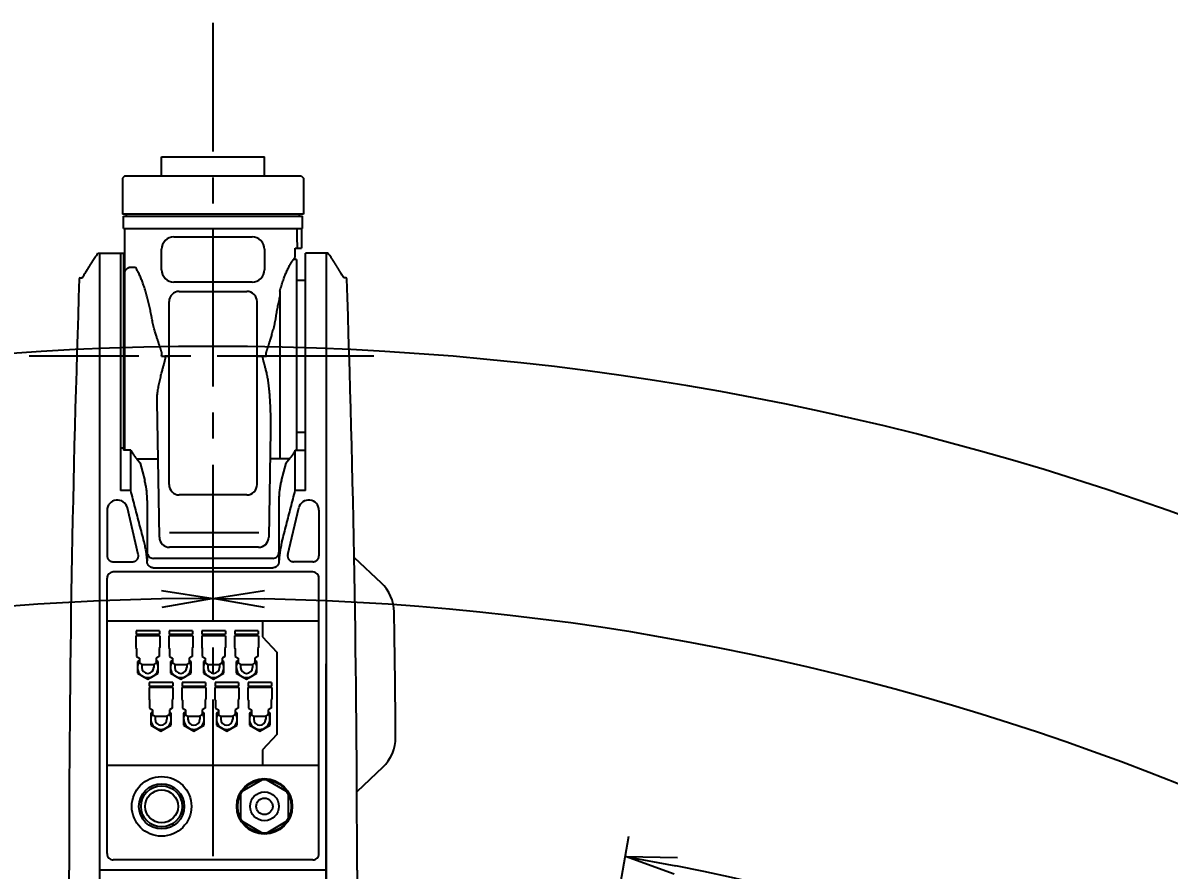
# Model space of a CAD drawing. Extents: x -15695 to -9755, y 511 to 4711.
# Drawn here: x -14212 to -13655, y 3850 to 4262 of the extents above; entities that cross this region are included whole.
import ezdxf

# ---------------------------------------------------------------- set-up
doc = ezdxf.new("R2010")
doc.units = 0
doc.header["$LTSCALE"] = 4
doc.header["$MEASUREMENT"] = 0
doc.linetypes.add('CENTRE2', pattern=[28.575000000000003, 19.05, -3.175, 3.175, -3.175])
doc.layers.get('0').update_dxf_attribs({"linetype": 'CONTINUOUS'})
doc.layers.get('DEFPOINTS').update_dxf_attribs({"linetype": 'CONTINUOUS'})
for name, color, linetype in [('01', 7, 'CONTINUOUS'), ('01CENTER', 5, 'CENTRE2'), ('01HOSO', 6, 'CONTINUOUS'), ('02', 5, 'CONTINUOUS'), ('10', 1, 'CONTINUOUS')]:
    doc.layers.add(name, color=color, linetype=linetype)
doc.styles.add('BIGFONT', font='ROMANS.SHX', dxfattribs={"bigfont": 'bigfont'})
doc.dimstyles.new('L-IN', dxfattribs={"dimscale": 10, "dimtxt": 3.2, "dimasz": 2.5, "dimexe": 1, "dimexo": 1, "dimgap": 1, "dimtad": 1, "dimdec": 0, "dimtxsty": 'BIGFONT', "dimblk": 'YA-IN', "dimblk1": 'OPEN', "dimblk2": 'OPEN', "dimsah": 1, "dimcen": 0, "dimclrd": 256, "dimclre": 256, "dimclrt": 256, "dimazin": 3, "dimtp": 0.1, "dimtm": 0.2, "dimtfac": 0.625, "dimtdec": 0, "dimtmove": 0, "dimatfit": 3, "dimtolj": 1})

# ---------------------------------------------------------------- blocks, each defined once
blk = doc.blocks.new('_OPEN')
at = {"color": 0, "linetype": 'BYBLOCK'}
for p, q in [((-1, 0.1666666666666667), (0, 0)), ((0, 0), (-1, -0.1666666666666667)), ((0, 0), (-1, 0))]:
    blk.add_line(p, q, dxfattribs=at)
blk = doc.blocks.new('*D31')
at = {"linetype": 'BYBLOCK'}
for p, q in [((-14310.10294308446, 3798.127364970712), (-14322.16589684574, 3866.539775328033)), ((-14120, 1675), (-14120, 1555.773000546377))]:
    blk.add_line(p, q, dxfattribs=at)
blk.add_arc((-14120, 2719.999999999981), 1154.226999453604, 101.2410232037521, 268.7589767962473, dxfattribs=at)
at = {"layer": 'DEFPOINTS', "color": 0, "linetype": 'BYBLOCK'}
for p in [(-14120, 4020), (-14308.36646130779, 3788.27928744059), (-15179.82982189439, 3177.165959899651), (-14175.01404089825, 3032.000129969947), (-14120, 1685)]:
    blk.add_point(p, dxfattribs=at)
at = {"linetype": 'BYBLOCK', "xscale": 25, "yscale": 25, "zscale": 25}
for p, rotation in [((-14320.42941506907, 3856.691697797911), 10.62051160187569), ((-14120, 1565.773000546377), 359.3794883981237)]:
    blk.add_blockref('_OPEN', p, dxfattribs=dict(at, rotation=rotation))
at = {"linetype": 'BYBLOCK', "insert": (-15243.93375509964, 2621.668537874646), "char_height": 32, "attachment_point": 5, "rotation": 275, "style": 'BIGFONT'}
blk.add_mtext('\\A1;170°', dxfattribs=at)
blk = doc.blocks.new('YA-IN')
at = {"color": 0, "linetype": 'BYBLOCK'}
for p, q in [((0, 0), (-1, 0.1666666666666856)), ((-1, -0.1666666666666856), (0, 0)), ((0, 0), (-1, 0))]:
    blk.add_line(p, q, dxfattribs=at)
blk = doc.blocks.new('*D30')
at = {"linetype": 'BYBLOCK'}
blk.add_arc((-14120, 2720.000000000005), 1262.132243806709, 91.13491903275104, 258.8650809672485, dxfattribs=at)
at = {"layer": 'DEFPOINTS', "color": 0, "linetype": 'BYBLOCK'}
for p in [(-14120, 4020), (-15174.49610609176, 3413.552999484446), (-14199.39980974165, 2269.701302531056), (-14120, 1685), (-14360.46091460787, 1356.278386655735)]:
    blk.add_point(p, dxfattribs=at)
at = {"linetype": 'BYBLOCK', "xscale": 25, "yscale": 25, "zscale": 25}
for p, rotation in [((-14119.99999999999, 3982.132243806715), 0.5674595163755265), ((-14339.16696411171, 1477.042380972466), 349.4325404836241)]:
    blk.add_blockref('_OPEN', p, dxfattribs=dict(at, rotation=rotation))
at = {"linetype": 'BYBLOCK', "insert": (-15403.23051172126, 2832.268122466191), "char_height": 32, "attachment_point": 5, "rotation": 85.00000000000018, "style": 'BIGFONT'}
blk.add_mtext('\\A1;170°', dxfattribs=at)
blk = doc.blocks.new('*D37')
at = {"linetype": 'BYBLOCK'}
blk.add_arc((-14120, 2720.000000000021), 1262.132243806697, 281.1349190327511, 88.86508096724877, dxfattribs=at)
at = {"layer": 'DEFPOINTS', "color": 0, "linetype": 'BYBLOCK'}
for p in [(-14120, 4020.000000000001), (-14040.60019025834, 2269.701302531057), (-12961.08984472375, 2220.094956162588), (-14120, 1685), (-13879.53908539213, 1356.278386655736)]:
    blk.add_point(p, dxfattribs=at)
at = {"linetype": 'BYBLOCK', "xscale": 25, "yscale": 25, "zscale": 25}
for p, rotation in [((-14120, 3982.132243806718), 179.4325404836243), ((-13900.83303588829, 1477.042380972492), 190.5674595163755)]:
    blk.add_blockref('_OPEN', p, dxfattribs=dict(at, rotation=rotation))
at = {"linetype": 'BYBLOCK', "insert": (-12836.76948827875, 2832.2681224662), "char_height": 32, "attachment_point": 5, "rotation": 275.0000000000001, "style": 'BIGFONT'}
blk.add_mtext('\\A1;170°', dxfattribs=at)
blk = doc.blocks.new('*D36')
at = {"linetype": 'BYBLOCK'}
for p, q in [((-13929.89705691554, 3798.127364970711), (-13917.83410315424, 3866.539775328041)), ((-14120, 1675), (-14120, 1555.773000546393))]:
    blk.add_line(p, q, dxfattribs=at)
blk.add_arc((-14120, 2719.999999999995), 1154.226999453602, 271.2410232037529, 78.75897679624707, dxfattribs=at)
at = {"layer": 'DEFPOINTS', "color": 0, "linetype": 'BYBLOCK'}
for p in [(-14120, 4020), (-13931.63353869221, 3788.27928744059), (-14064.98595910175, 3032.000129969947), (-13155.65741035279, 2085.741901068513), (-14120, 1685)]:
    blk.add_point(p, dxfattribs=at)
at = {"linetype": 'BYBLOCK', "xscale": 25, "yscale": 25, "zscale": 25}
for p, rotation in [((-13919.57058493091, 3856.69169779792), 169.3794883981235), ((-14120, 1565.773000546393), 180.6205116018764)]:
    blk.add_blockref('_OPEN', p, dxfattribs=dict(at, rotation=rotation))
at = {"linetype": 'BYBLOCK', "insert": (-12996.06624490036, 2621.668537874654), "char_height": 32, "attachment_point": 5, "rotation": 84.99999999999973, "style": 'BIGFONT'}
blk.add_mtext('\\A1;170°', dxfattribs=at)

msp = doc.modelspace()

# ---------------------------------------------------------------- linework, layer by layer
at = {"layer": '01', "linetype": 'CONTINUOUS'}
for p, q in [((-14145, 4197), (-14095, 4197)), ((-14145, 4187.5), (-14145, 4197)), ((-14095, 4187.5), (-14095, 4197)), ((-14163, 4187.5), (-14164, 4186.5)), ((-14164, 4186.5), (-14164, 4169)), ((-14077, 4187.5), (-14163, 4187.5)), ((-14077, 4187.5), (-14076, 4186.5)), ((-14076, 4186.5), (-14076, 4169)), ((-14076, 4169), (-14164, 4169)), ((-14163.5, 4162), (-14163.5, 4168)), ((-14163.4999968823, 4168), (-14076.5000031177, 4168)), ((-14162, 4168), (-14162, 4169)), ((-14078, 4168), (-14078, 4169)), ((-14076.5, 4162), (-14076.5, 4168)), ((-14163.4999968823, 4162), (-14076.5000031177, 4162)), ((-14163, 4162), (-14163, 4054.1998457887)), ((-14077, 4162), (-14077, 4152.5)), ((-14080, 4152.5), (-14077, 4152.5)), ((-14080, 4148), (-14080, 4152.5)), ((-14176, 4150), (-14163.5, 4150)), ((-14165, 4150), (-14165, 4034.713230002601)), ((-14163.5, 4149.9999991118), (-14163.5, 4054.1998457887)), ((-14163, 4146.5), (-14163.5, 4146.5)), ((-14079.5, 4147), (-14080.9138506623, 4147)), ((-14080.1259319205, 4148), (-14080, 4148)), ((-14079.5, 4147), (-14079.5, 4054.1998457887)), ((-14064, 4150), (-14075, 4150)), ((-14075, 4034.713230002601), (-14075, 4149.999999171301)), ((-14184.5170507821, 4138), (-14183.4990953391, 4138)), ((-14079.5, 4137), (-14075, 4137)), ((-14055.4829492179, 4138), (-14056.5009046608, 4138)), ((-14145.0426160769, 4100), (-14141.5, 4100)), ((-14098.5, 4100), (-14094.0920318809, 4100)), ((-14146.0857521602, 4011.912737967799), (-14147.2368364462, 4077.858312545701)), ((-14092.0115120868, 4063.630434615799), (-14092.9142478398, 4011.912737967799)), ((-14079.5, 4063), (-14075, 4063)), ((-14165, 4055.449673790601), (-14163.5, 4055.449673790601)), ((-14160, 4054.1998457887), (-14163.5, 4054.1998457887)), ((-14080, 4054.1998457887), (-14075, 4054.1998457887)), ((-14157.1140211389, 4050.0185), (-14146.7510108225, 4050.0185)), ((-14155.5011234639, 4047.999999280901), (-14153.2034616874, 4039.438600650701)), ((-14087.5, 4050.014999999999), (-14092.2490575543, 4050.014999999999)), ((-14082.9006137124, 4050), (-14087.5, 4050)), ((-14086.7965383126, 4039.438600650599), (-14084.4977755731, 4048.0041016179)), ((-14152, 4029.6982731768), (-14152, 4000.386577879701)), ((-14088, 4029.6982731768), (-14088, 4000.386577879701)), ((-14097.9134863155, 4007), (-14141.0865136844, 4007)), ((-14091, 4001.6180162457), (-14149, 4001.6180162457)), ((-14051.3924440996, 4002), (-14038.3082728554, 3989.805205578399)), ((-14071.5, 3995), (-14168.5, 3995)), ((-14171.5, 3858), (-14171.5, 3992)), ((-14068.5, 3858), (-14068.5, 3992)), ((-14068.5, 3971), (-14171.5, 3971)), ((-14171.5, 3901), (-14068.5, 3901)), ((-14037.4571444067, 3900.029431241101), (-14050.0870209097, 3888)), ((-14190, 3833), (-14190, 3850)), ((-14071.5, 3855), (-14168.5, 3855)), ((-14050, 3850), (-14050, 3833))]:
    msp.add_line(p, q, dxfattribs=at)
for centre, radius, start, end in [((-5893.100000001003, 3849.999999999997), 8296.8999999989, 178.0140982485005, 180.0000000000006), ((-14184.5170507821, 4137.4999999983), 0.5, 89.99999999320036, 178.0140980576006), ((-14055.4829492178, 4137.4999999983), 0.5, 1.985901942400214, 90.00000000680042), ((-22346.8999999989, 3850), 8296.8999999989, 1.90833280887811e-13, 1.985901751500192), ((-14141.0865136844, 4011.999999999999), 5, 181.0000000000006, 270.0000000000008), ((-14097.9134863155, 4011.999999999999), 5, 270, 359.0000000000002), ((-14149, 4004.618016245699), 3, 180.0000000000006, 270.0000000000008), ((-14091, 4004.618016245699), 3, 270, 1.90833280887811e-13), ((-14168.5, 3991.999999999999), 3, 90.0000000000004, 180.0000000000006), ((-14071.5, 3991.999999999999), 3, 1.90833280887811e-13, 90.0000000000004), ((-14051.9444161607, 3975.174566639499), 20, 0.8645531574001913, 47.01497677560029), ((-22346.8999999989, 3850), 8315.8999999989, 0.4455552007002053, 0.8645531574001913), ((-14051.2508355537, 3914.5116301261), 20, 313.6051440342001, 0.4455552007002053), ((-14168.5, 3857.999999999999), 3, 180.0000000000006, 270.0000000000008), ((-14071.5, 3857.999999999999), 3, 270, 1.90833280887811e-13)]:
    msp.add_arc(centre, radius, start, end, dxfattribs=at)
for points in [[(-14079.3042007595, 4162.0000000255), (-14079.2171606497, 4157.159912687301), (-14079.1310897785, 4152.5000003571)], [(-14177.7024778125, 4147.566878646099), (-14177.7190151576, 4147.5415354254), (-14177.7830868506, 4147.4432722619), (-14177.8536015144, 4147.334990938201), (-14177.9305180925, 4147.216714620499), (-14178.013912462, 4147.0882826667), (-14178.1036627368, 4146.9498349389), (-14178.1997680972, 4146.8013212029), (-14178.3020484469, 4146.642964884501), (-14178.4103534491, 4146.474941213801), (-14178.5244578652, 4146.2975398416), (-14178.6440363165, 4146.1112057342), (-14178.7687934366, 4145.916337838), (-14178.898241125, 4145.713638196001), (-14179.0319943311, 4145.5036513834), (-14179.1694320876, 4145.287297328101), (-14179.3100642742, 4145.0652973099), (-14179.4531560543, 4144.8387671975), (-14179.5981738021, 4144.6085147212), (-14179.7443883478, 4144.375668224), (-14179.8911328251, 4144.141269436301), (-14180.0374324032, 4143.906866671299), (-14180.1824869249, 4143.673746094701), (-14180.3252975047, 4143.4435305427), (-14180.4652063277, 4143.2173101072), (-14180.6015886829, 4142.996133783901), (-14180.7340675474, 4142.780658789299), (-14180.8622900951, 4142.571509399801), (-14180.9860326937, 4142.369104043), (-14181.1050953478, 4142.1738253984), (-14181.219278416, 4141.986057906501), (-14181.3285225556, 4141.805956427401), (-14181.4326558339, 4141.633861537801), (-14181.5317051237, 4141.4697850704), (-14181.6255387032, 4141.314000147901), (-14181.7141932751, 4141.1664992228), (-14181.7976089214, 4141.027433282499), (-14181.8757506385, 4140.896910115), (-14181.948657309, 4140.774911710301), (-14182.0162443914, 4140.661624075201), (-14182.0785713675, 4140.556989434001), (-14182.1355672012, 4140.461166168901), (-14182.1872247741, 4140.374202696101), (-14182.2335478314, 4140.296126085799), (-14182.2744696895, 4140.2270790975), (-14182.3100192104, 4140.167040190001), (-14182.3401358197, 4140.1161354793), (-14182.3648088744, 4140.074403397401), (-14182.3840287025, 4140.041877170999), (-14182.3977605703, 4140.018628823), (-14182.4060106989, 4140.0046573458), (-14182.408760474, 4140)], [(-14177.4197786736, 4147.998902017101), (-14177.4220060313, 4147.995507024501), (-14177.4308608498, 4147.9820089083), (-14177.4456307243, 4147.959489058801), (-14177.4663700591, 4147.9278570598), (-14177.4931082667, 4147.887057485801), (-14177.5259017529, 4147.836990515701), (-14177.5648384488, 4147.7775047827), (-14177.6099371794, 4147.708550969401), (-14177.6613219163, 4147.6299153283), (-14177.7024778125, 4147.566878646099)], [(-14177.4190582986, 4148), (-14177.4197786736, 4147.998902017101)], [(-14177.4190582986, 4148), (-14176.7156601586, 4149.004350945501), (-14176, 4150)], [(-14062.5809417013, 4148), (-14063.2843398414, 4149.004350945501), (-14064, 4150)], [(-14062.2975222532, 4147.5668787467), (-14062.3386846526, 4147.6299253857), (-14062.3900691969, 4147.7085607227), (-14062.4351668616, 4147.7775128988), (-14062.4741024055, 4147.836996866499), (-14062.5068961373, 4147.8870642077), (-14062.5336322571, 4147.927860593201), (-14062.554370645, 4147.959491146899), (-14062.5691397941, 4147.98200989), (-14062.5779940573, 4147.9955071597), (-14062.5809417013, 4148)], [(-14057.591239526, 4140), (-14057.5939893774, 4140.0046574751), (-14057.602239904, 4140.0186296264), (-14057.6159722013, 4140.041878701), (-14057.6351926648, 4140.074406001801), (-14057.6598674423, 4140.116140995), (-14057.6899833597, 4140.1670445325), (-14057.7255337541, 4140.227084910901), (-14057.7664560719, 4140.2961326687), (-14057.8127789502, 4140.374208969901), (-14057.8644386413, 4140.4611759985), (-14057.921432918, 4140.556996634001), (-14057.9837610951, 4140.661633279), (-14058.0513483815, 4140.7749212411), (-14058.1242548492, 4140.8969192899), (-14058.2023985058, 4141.0274456771), (-14058.2858124794, 4141.1665088071), (-14058.3744690027, 4141.314012955601), (-14058.4683016033, 4141.4697962265), (-14058.5673515129, 4141.6338736942), (-14058.671485325, 4141.8059694357), (-14058.7807288105, 4141.9860698057), (-14058.894913827, 4142.173840466501), (-14059.0139747326, 4142.369116206901), (-14059.1377201945, 4142.571526207401), (-14059.2659405477, 4142.780671974901), (-14059.3984205665, 4142.9961488063), (-14059.534800689, 4143.217321469801), (-14059.674712862, 4143.443547279701), (-14059.8175288841, 4143.6737715407), (-14059.9625910099, 4143.906904241601), (-14060.1088926638, 4144.141310212601), (-14060.2556341793, 4144.375704152601), (-14060.4018468278, 4144.6085475251), (-14060.5468657501, 4144.8388017665), (-14060.6899576233, 4145.0653319261), (-14060.8305885115, 4145.287329799899), (-14060.9680259113, 4145.503683205301), (-14061.1017777219, 4145.7136677457), (-14061.2312257289, 4145.9163678108), (-14061.3559806895, 4146.111232264901), (-14061.4755600224, 4146.297567682901), (-14061.5896615131, 4146.474964450401), (-14061.6979678901, 4146.642990203301), (-14061.8002449849, 4146.8013414376), (-14061.8963506046, 4146.949855536899), (-14061.986099006, 4147.088300342), (-14062.0694925307, 4147.216730968001), (-14062.1464085804, 4147.335006450201), (-14062.2169213534, 4147.443284851501), (-14062.2809941719, 4147.541549724901), (-14062.2975222532, 4147.5668787467)], [(-14183.4990953391, 4138), (-14182.959623758, 4139.0031042387), (-14182.408760474, 4140)], [(-14056.5009046608, 4138), (-14057.0403762419, 4139.0031042387), (-14057.591239526, 4140)], [(-14092.0401919555, 4065.993997163299), (-14092.0378039132, 4065.679904095501), (-14092.0333706975, 4065.368549028401), (-14092.0275542836, 4065.0607912576), (-14092.0211929907, 4064.7580058805), (-14092.0152852048, 4064.4621019653), (-14092.0109265904, 4064.1743515376), (-14092.0092831423, 4063.8966199592), (-14092.0115120868, 4063.630434615799)], [(-14160, 4054.1998457887), (-14159.6499751101, 4053.618545121701), (-14159.3052553727, 4053.064983767001), (-14158.9660254762, 4052.539384940799), (-14158.6324730049, 4052.041963742), (-14158.3047775326, 4051.572909722701), (-14157.9831124431, 4051.1323903461), (-14157.6676449592, 4050.720551512501)], [(-14157.6676449592, 4050.720551512501), (-14157.3539311212, 4050.322109610001), (-14157.0656213678, 4049.957317570201), (-14156.8024477856, 4049.6254687403), (-14156.5641625897, 4049.325926809401), (-14156.3505161535, 4049.058094236399), (-14156.161269062, 4048.821424124701), (-14155.9962060951, 4048.615434699899), (-14155.8551138728, 4048.4396787811), (-14155.7378293595, 4048.293801982101), (-14155.644182296, 4048.177469086901), (-14155.574065619, 4048.090450043201), (-14155.5273688648, 4048.03253595), (-14155.5040396613, 4048.003614455101)], [(-14082.3323550408, 4050.720551512501), (-14082.6460688788, 4050.322109610001), (-14082.9343786321, 4049.957317570201), (-14083.1975522144, 4049.6254687403), (-14083.4358374102, 4049.325926809401), (-14083.6494838464, 4049.058094236399), (-14083.8387309379, 4048.821424124701), (-14084.0037939048, 4048.615434699899), (-14084.1448861272, 4048.4396787811), (-14084.2621706404, 4048.293801982101), (-14084.355817704, 4048.177469086901), (-14084.4259343809, 4048.090450043201), (-14084.4726311352, 4048.03253595), (-14084.4959603386, 4048.003614455101), (-14084.4726311352, 4048.03253595), (-14084.4259343809, 4048.090450043201), (-14084.355817704, 4048.177469086901), (-14084.2621706404, 4048.293801982101), (-14084.1448861272, 4048.4396787811), (-14084.0037939048, 4048.615434699899), (-14083.8387309379, 4048.821424124701), (-14083.6494838464, 4049.058094236399), (-14083.4358374102, 4049.325926809401), (-14083.1975522144, 4049.6254687403), (-14082.9343786321, 4049.957317570201), (-14082.6460688788, 4050.322109610001), (-14082.3323550408, 4050.720551512501)], [(-14082.3323550408, 4050.720551512501), (-14082.6460688788, 4050.322109610001), (-14082.9343786321, 4049.957317570201), (-14083.1975522144, 4049.6254687403), (-14083.4358374102, 4049.325926809401), (-14083.6494838464, 4049.058094236399), (-14083.8387309379, 4048.821424124701), (-14084.0037939048, 4048.615434699899), (-14084.1448861272, 4048.4396787811), (-14084.2621706404, 4048.293801982101), (-14084.355817704, 4048.177469086901), (-14084.4259343809, 4048.090450043201), (-14084.4726311352, 4048.03253595), (-14084.4959603386, 4048.003614455101), (-14084.4726311352, 4048.03253595), (-14084.4259343809, 4048.090450043201), (-14084.355817704, 4048.177469086901), (-14084.2621706404, 4048.293801982101), (-14084.1448861272, 4048.4396787811), (-14084.0037939048, 4048.615434699899), (-14083.8387309379, 4048.821424124701), (-14083.6494838464, 4049.058094236399), (-14083.4358374102, 4049.325926809401), (-14083.1975522144, 4049.6254687403), (-14082.9343786321, 4049.957317570201), (-14082.6460688788, 4050.322109610001), (-14082.3323550408, 4050.720551512501)], [(-14080, 4054.1998457887), (-14080.3500248899, 4053.618545121701), (-14080.6947446273, 4053.064983767001), (-14081.0339745238, 4052.539384940799), (-14081.367526995, 4052.041963742), (-14081.6952224673, 4051.572909722701), (-14082.0168875568, 4051.1323903461), (-14082.3323550408, 4050.720551512501)], [(-14151.9999999999, 4029.698188763301), (-14152.0169853001, 4030.9187454372), (-14152.0672367091, 4032.1132565683), (-14152.149184995, 4033.2746470477), (-14152.2612114207, 4034.401512672601), (-14152.4016118127, 4035.492230803), (-14152.5684773532, 4036.544515418), (-14152.7595553109, 4037.555279837499), (-14152.9723806587, 4038.521808023601), (-14153.2034616893, 4039.438600650199)], [(-14086.7965383104, 4039.438600650001), (-14087.0276194156, 4038.5218077099), (-14087.2404447827, 4037.555279379001), (-14087.4315227208, 4036.5445149924), (-14087.5983882283, 4035.492230517), (-14087.7387885934, 4034.4015125479), (-14087.8508150038, 4033.2746470602), (-14087.9327632845, 4032.113256681401), (-14087.9830146948, 4030.918745606301), (-14088, 4029.6982193767)], [(-14152.0318836312, 3999.943223140101), (-14152.0137926503, 4000.0938810643), (-14152.0033579479, 4000.2416737327), (-14152, 4000.386577879701)], [(-14088, 4000.386577879701), (-14087.9966420756, 4000.241674241001), (-14087.9862073953, 4000.093881545001), (-14087.9681163683, 3999.9432231503)], [(-14064.9646872676, 3850), (-14064.9654027597, 3864.3362271604), (-14064.9675505498, 3878.6716070406), (-14064.9711345476, 3893.0051090461), (-14064.9761612667, 3907.3360068736), (-14064.9826397003, 3921.663356879601), (-14064.9905813398, 3935.9864524111), (-14065, 3950.3044616484)]]:
    msp.add_spline(points, degree=3, dxfattribs=at)
at = {"layer": '01CENTER'}
for p, q in [((-14120, 1685), (-14120, 4262.078993901338)), ((-14041.84459144927, 4100.000001087701), (-14209.39003548339, 4100.000001087701))]:
    msp.add_line(p, q, dxfattribs=at)
at = {"layer": '01HOSO', "linetype": 'CONTINUOUS'}
for p, q in [((-14139, 4158), (-14101, 4158)), ((-14145, 4142), (-14145, 4152)), ((-14095, 4152), (-14095, 4142)), ((-14175, 3693), (-14175, 4149.999999171399)), ((-14065, 4149.999999171399), (-14065, 3693)), ((-14160, 4143.279906911301), (-14157.6880049978, 4143.279906911301)), ((-14101, 4136), (-14139, 4136)), ((-14136.4, 4131.5), (-14103.6, 4131.5)), ((-14087.5, 4131.665327381201), (-14087.5, 4050.0000001308)), ((-14141.4, 4037.5), (-14141.4, 4126.5)), ((-14098.6, 4037.5), (-14098.6, 4126.5)), ((-14160, 4034.713230002601), (-14160, 4054.1998457887)), ((-14080, 4034.713230002601), (-14080, 4054.1998457887)), ((-14160, 4034.713230002601), (-14165, 4034.713230002601)), ((-14075, 4034.713230002601), (-14080, 4034.713230002601)), ((-14103.6, 4032.5), (-14136.4, 4032.5)), ((-14171.5, 4025), (-14171.5, 4002.910427500399)), ((-14156.3386133145, 4003.575089065), (-14161.6321308371, 4026.141862431701)), ((-14083.6613866855, 4003.575089065), (-14078.3678691629, 4026.141862431701)), ((-14068.5, 4025), (-14068.5, 4002.910427500399)), ((-14141.2057761345, 4014.2207537593), (-14097.7942238654, 4014.2207537593)), ((-14168.5895724995, 4000), (-14159.1721293705, 4000)), ((-14149.0419209653, 3997.048289811901), (-14090.9580790343, 3997.048289811901)), ((-14071.4104275004, 4000), (-14080.8278706294, 4000)), ((-14096, 3971), (-14096, 3963.5)), ((-14096, 3963.5), (-14089, 3956)), ((-14089, 3956), (-14089, 3916)), ((-14089, 3916), (-14096, 3908.5)), ((-14096, 3908.5), (-14096, 3901)), ((-14095.9204368762, 3894.468585521801), (-14097.0041085713, 3893.8429273769)), ((-14094.0795631238, 3894.468585521801), (-14092.9958914287, 3893.8429273769)), ((-14105.1202470817, 3889.1570726231), (-14106.2039187768, 3888.531414478201)), ((-14095.9228293086, 3893.967204250201), (-14105.7685136424, 3888.282795749801)), ((-14084.2314863575, 3888.282795749801), (-14094.0771706913, 3893.967204250201)), ((-14084.8797529183, 3889.1570726231), (-14083.7960812232, 3888.531414478201)), ((-14107.1243556529, 3886.937171043501), (-14107.1243556529, 3885.6858547538)), ((-14106.6913429511, 3886.6844085005), (-14106.6913429511, 3875.3155914996)), ((-14083.3086570489, 3875.3155914996), (-14083.3086570489, 3886.6844085005)), ((-14082.875644347, 3885.6858547538), (-14082.875644347, 3886.937171043501)), ((-14107.1243556529, 3876.314145246301), (-14107.1243556529, 3875.062828956499)), ((-14105.1202470817, 3872.8429273769), (-14106.2039187768, 3873.468585521801)), ((-14105.7685136424, 3873.717204250201), (-14095.9228293086, 3868.032795749801)), ((-14094.0771706913, 3868.032795749801), (-14084.2314863575, 3873.717204250201)), ((-14084.8797529183, 3872.8429273769), (-14083.7960812232, 3873.468585521801)), ((-14082.875644347, 3875.062828956499), (-14082.875644347, 3876.314145246301)), ((-14095.9204368762, 3867.531414478201), (-14097.0041085713, 3868.1570726231)), ((-14094.0795631238, 3867.531414478201), (-14092.9958914287, 3868.1570726231)), ((-14065, 3850), (-14175, 3850)), ((-14064.9646874396, 3833), (-14064.9646874396, 3850))]:
    msp.add_line(p, q, dxfattribs=at)
at = {"layer": '01HOSO'}
for p, q in [((-14157.5, 3963.996999999999), (-14157.5, 3958.300999999999)), ((-14145.9, 3963.996999999999), (-14157.5, 3963.996999999999)), ((-14157.384, 3966.4), (-14157.384, 3964.708999999999)), ((-14146.0160085769, 3966.4), (-14157.383991423, 3966.4)), ((-14157.3839913764, 3964.708999999999), (-14146.0160085769, 3964.708999999999)), ((-14155, 3964.708999999999), (-14155, 3963.996999999999)), ((-14148.4, 3964.708999999999), (-14148.4, 3963.996999999999)), ((-14146.016, 3966.4), (-14146.016, 3964.708999999999)), ((-14145.9, 3963.996999999999), (-14145.9, 3958.300999999999)), ((-14141.5, 3963.996999999999), (-14141.5, 3958.300999999999)), ((-14129.9, 3963.996999999999), (-14141.5, 3963.996999999999)), ((-14141.384, 3966.4), (-14141.384, 3964.708999999999)), ((-14130.0160085769, 3966.4), (-14141.383991423, 3966.4)), ((-14141.3839913764, 3964.708999999999), (-14130.0160085769, 3964.708999999999)), ((-14139, 3964.708999999999), (-14139, 3963.996999999999)), ((-14132.4, 3964.708999999999), (-14132.4, 3963.996999999999)), ((-14130.016, 3966.4), (-14130.016, 3964.708999999999)), ((-14129.9, 3963.996999999999), (-14129.9, 3958.300999999999)), ((-14113.9, 3963.996999999999), (-14125.5, 3963.996999999999)), ((-14125.5, 3963.996999999999), (-14125.5, 3958.300999999999)), ((-14125.384, 3966.4), (-14125.384, 3964.708999999999)), ((-14114.0160085769, 3966.4), (-14125.383991423, 3966.4)), ((-14125.3839913764, 3964.708999999999), (-14114.0160085769, 3964.708999999999)), ((-14123, 3964.708999999999), (-14123, 3963.996999999999)), ((-14116.4, 3964.708999999999), (-14116.4, 3963.996999999999)), ((-14114.016, 3966.4), (-14114.016, 3964.708999999999)), ((-14113.9, 3963.996999999999), (-14113.9, 3958.300999999999)), ((-14109.5, 3963.996999999999), (-14109.5, 3958.300999999999)), ((-14097.9, 3963.996999999999), (-14109.5, 3963.996999999999)), ((-14109.384, 3966.4), (-14109.384, 3964.708999999999)), ((-14098.0160085769, 3966.4), (-14109.383991423, 3966.4)), ((-14109.3839913764, 3964.708999999999), (-14098.0160085769, 3964.708999999999)), ((-14107, 3964.708999999999), (-14107, 3963.996999999999)), ((-14100.4, 3964.708999999999), (-14100.4, 3963.996999999999)), ((-14098.016, 3966.4), (-14098.016, 3964.708999999999)), ((-14097.9, 3963.996999999999), (-14097.9, 3958.300999999999)), ((-14157.5, 3958.300999999999), (-14157.21, 3957.798705265799)), ((-14157.21, 3957.798705265799), (-14157.21, 3953.940000000001)), ((-14145.9, 3958.300999999999), (-14146.19, 3957.798705265799)), ((-14146.19, 3957.798705265799), (-14146.19, 3953.940000000001)), ((-14141.5, 3958.300999999999), (-14141.21, 3957.798705265799)), ((-14141.21, 3957.798705265799), (-14141.21, 3953.940000000001)), ((-14129.9, 3958.300999999999), (-14130.19, 3957.798705265799)), ((-14130.19, 3957.798705265799), (-14130.19, 3953.940000000001)), ((-14125.5, 3958.300999999999), (-14125.21, 3957.798705265799)), ((-14125.21, 3957.798705265799), (-14125.21, 3953.940000000001)), ((-14113.9, 3958.300999999999), (-14114.19, 3957.798705265799)), ((-14114.19, 3957.798705265799), (-14114.19, 3953.940000000001)), ((-14109.5, 3958.300999999999), (-14109.21, 3957.798705265799)), ((-14109.21, 3957.798705265799), (-14109.21, 3953.940000000001)), ((-14097.9, 3958.300999999999), (-14098.19, 3957.798705265799)), ((-14098.19, 3957.798705265799), (-14098.19, 3953.940000000001)), ((-14157.21, 3953.940000000001), (-14155.76, 3953.1028421097)), ((-14155.76, 3952.029460599), (-14156.7, 3951.486751345899)), ((-14156.7, 3951.486751345899), (-14156.7, 3945.713248653999)), ((-14155.76, 3953.1028421097), (-14155.76, 3950.736000000001)), ((-14155.76, 3950.736000000001), (-14154.6, 3950.0662736877)), ((-14147.64, 3950.736000000001), (-14148.8, 3950.0662736877)), ((-14146.19, 3953.940000000001), (-14147.64, 3953.1028421097)), ((-14147.64, 3953.1028421097), (-14147.64, 3950.736000000001)), ((-14146.7, 3951.486751345899), (-14147.64, 3952.029460599)), ((-14146.7, 3945.713248653999), (-14146.7, 3951.486751345899)), ((-14141.21, 3953.940000000001), (-14139.76, 3953.1028421097)), ((-14139.76, 3952.029460599), (-14140.7, 3951.486751345899)), ((-14140.7, 3951.486751345899), (-14140.7, 3945.713248653999)), ((-14139.76, 3953.1028421097), (-14139.76, 3950.736000000001)), ((-14139.76, 3950.736000000001), (-14138.6, 3950.0662736877)), ((-14131.64, 3950.736000000001), (-14132.8, 3950.0662736877)), ((-14130.19, 3953.940000000001), (-14131.64, 3953.1028421097)), ((-14131.64, 3953.1028421097), (-14131.64, 3950.736000000001)), ((-14130.7, 3951.486751345899), (-14131.64, 3952.029460599)), ((-14130.7, 3945.713248653999), (-14130.7, 3951.486751345899)), ((-14125.21, 3953.940000000001), (-14123.76, 3953.1028421097)), ((-14123.76, 3952.029460599), (-14124.7, 3951.486751345899)), ((-14124.7, 3951.486751345899), (-14124.7, 3945.713248653999)), ((-14123.76, 3953.1028421097), (-14123.76, 3950.736000000001)), ((-14123.76, 3950.736000000001), (-14122.6, 3950.0662736877)), ((-14115.64, 3950.736000000001), (-14116.8, 3950.0662736877)), ((-14114.19, 3953.940000000001), (-14115.64, 3953.1028421097)), ((-14115.64, 3953.1028421097), (-14115.64, 3950.736000000001)), ((-14114.7, 3951.486751345899), (-14115.64, 3952.029460599)), ((-14114.7, 3945.713248653999), (-14114.7, 3951.486751345899)), ((-14109.21, 3953.940000000001), (-14107.76, 3953.1028421097)), ((-14107.76, 3952.029460599), (-14108.7, 3951.486751345899)), ((-14108.7, 3951.486751345899), (-14108.7, 3945.713248653999)), ((-14107.76, 3953.1028421097), (-14107.76, 3950.736000000001)), ((-14107.76, 3950.736000000001), (-14106.6, 3950.0662736877)), ((-14099.64, 3950.736000000001), (-14100.8, 3950.0662736877)), ((-14098.19, 3953.940000000001), (-14099.64, 3953.1028421097)), ((-14099.64, 3953.1028421097), (-14099.64, 3950.736000000001)), ((-14098.7, 3951.486751345899), (-14099.64, 3952.029460599)), ((-14098.7, 3945.713248653999), (-14098.7, 3951.486751345899)), ((-14156.7, 3945.713248653999), (-14151.7, 3942.8264973081)), ((-14154.6, 3950.0662736877), (-14148.8, 3950.0662736877)), ((-14154.6, 3950.0662736877), (-14154.6, 3948.6)), ((-14151.7, 3942.8264973081), (-14146.7, 3945.713248653999)), ((-14148.8, 3950.0662736877), (-14148.8, 3948.6)), ((-14140.7, 3945.713248653999), (-14135.7, 3942.8264973081)), ((-14138.6, 3950.0662736877), (-14138.6, 3948.6)), ((-14138.6, 3950.0662736877), (-14132.8, 3950.0662736877)), ((-14135.7, 3942.8264973081), (-14130.7, 3945.713248653999)), ((-14132.8, 3950.0662736877), (-14132.8, 3948.6)), ((-14124.7, 3945.713248653999), (-14119.7, 3942.8264973081)), ((-14122.6, 3950.0662736877), (-14116.8, 3950.0662736877)), ((-14122.6, 3950.0662736877), (-14122.6, 3948.6)), ((-14119.7, 3942.8264973081), (-14114.7, 3945.713248653999)), ((-14116.8, 3950.0662736877), (-14116.8, 3948.6)), ((-14108.7, 3945.713248653999), (-14103.7, 3942.8264973081)), ((-14106.6, 3950.0662736877), (-14100.8, 3950.0662736877)), ((-14106.6, 3950.0662736877), (-14106.6, 3948.6)), ((-14103.7, 3942.8264973081), (-14098.7, 3945.713248653999)), ((-14100.8, 3950.0662736877), (-14100.8, 3948.6)), ((-14150.984, 3941.200000000001), (-14150.984, 3939.509)), ((-14139.6160085769, 3941.200000000001), (-14150.983991423, 3941.200000000001)), ((-14150.9839913764, 3939.509), (-14139.6160085769, 3939.509)), ((-14148.6, 3939.509), (-14148.6, 3938.797)), ((-14142, 3939.509), (-14142, 3938.797)), ((-14139.616, 3941.200000000001), (-14139.616, 3939.509)), ((-14134.984, 3941.200000000001), (-14134.984, 3939.509)), ((-14123.6160085769, 3941.200000000001), (-14134.983991423, 3941.200000000001)), ((-14134.9839913764, 3939.509), (-14123.6160085769, 3939.509)), ((-14132.6, 3939.509), (-14132.6, 3938.797)), ((-14126, 3939.509), (-14126, 3938.797)), ((-14123.616, 3941.200000000001), (-14123.616, 3939.509)), ((-14118.984, 3941.200000000001), (-14118.984, 3939.509)), ((-14107.6160085769, 3941.200000000001), (-14118.983991423, 3941.200000000001)), ((-14118.9839913764, 3939.509), (-14107.6160085769, 3939.509)), ((-14116.6, 3939.509), (-14116.6, 3938.797)), ((-14110, 3939.509), (-14110, 3938.797)), ((-14107.616, 3941.200000000001), (-14107.616, 3939.509)), ((-14102.984, 3941.200000000001), (-14102.984, 3939.509)), ((-14091.6160085769, 3941.200000000001), (-14102.983991423, 3941.200000000001)), ((-14102.9839913764, 3939.509), (-14091.6160085769, 3939.509)), ((-14100.6, 3939.509), (-14100.6, 3938.797)), ((-14094, 3939.509), (-14094, 3938.797)), ((-14091.616, 3941.200000000001), (-14091.616, 3939.509)), ((-14151.1, 3938.797), (-14151.1, 3933.101000000001)), ((-14139.5, 3938.797), (-14151.1, 3938.797)), ((-14139.5, 3938.797), (-14139.5, 3933.101000000001)), ((-14123.5, 3938.797), (-14135.1, 3938.797)), ((-14135.1, 3938.797), (-14135.1, 3933.101000000001)), ((-14123.5, 3938.797), (-14123.5, 3933.101000000001)), ((-14119.1, 3938.797), (-14119.1, 3933.101000000001)), ((-14107.5, 3938.797), (-14119.1, 3938.797)), ((-14107.5, 3938.797), (-14107.5, 3933.101000000001)), ((-14091.5, 3938.797), (-14103.1, 3938.797)), ((-14103.1, 3938.797), (-14103.1, 3933.101000000001)), ((-14091.5, 3938.797), (-14091.5, 3933.101000000001)), ((-14151.1, 3933.101000000001), (-14150.81, 3932.5987052658)), ((-14150.81, 3932.5987052658), (-14150.81, 3928.74)), ((-14150.81, 3928.74), (-14149.36, 3927.902842109699)), ((-14149.36, 3927.902842109699), (-14149.36, 3925.536)), ((-14139.79, 3928.74), (-14141.24, 3927.902842109699)), ((-14141.24, 3927.902842109699), (-14141.24, 3925.536)), ((-14139.5, 3933.101000000001), (-14139.79, 3932.5987052658)), ((-14139.79, 3932.5987052658), (-14139.79, 3928.74)), ((-14135.1, 3933.101000000001), (-14134.81, 3932.5987052658)), ((-14134.81, 3932.5987052658), (-14134.81, 3928.74)), ((-14134.81, 3928.74), (-14133.36, 3927.902842109699)), ((-14133.36, 3927.902842109699), (-14133.36, 3925.536)), ((-14123.79, 3928.74), (-14125.24, 3927.902842109699)), ((-14125.24, 3927.902842109699), (-14125.24, 3925.536)), ((-14123.5, 3933.101000000001), (-14123.79, 3932.5987052658)), ((-14123.79, 3932.5987052658), (-14123.79, 3928.74)), ((-14119.1, 3933.101000000001), (-14118.81, 3932.5987052658)), ((-14118.81, 3932.5987052658), (-14118.81, 3928.74)), ((-14118.81, 3928.74), (-14117.36, 3927.902842109699)), ((-14117.36, 3927.902842109699), (-14117.36, 3925.536)), ((-14107.79, 3928.74), (-14109.24, 3927.902842109699)), ((-14109.24, 3927.902842109699), (-14109.24, 3925.536)), ((-14107.5, 3933.101000000001), (-14107.79, 3932.5987052658)), ((-14107.79, 3932.5987052658), (-14107.79, 3928.74)), ((-14103.1, 3933.101000000001), (-14102.81, 3932.5987052658)), ((-14102.81, 3932.5987052658), (-14102.81, 3928.74)), ((-14102.81, 3928.74), (-14101.36, 3927.902842109699)), ((-14101.36, 3927.902842109699), (-14101.36, 3925.536)), ((-14091.79, 3928.74), (-14093.24, 3927.902842109699)), ((-14093.24, 3927.902842109699), (-14093.24, 3925.536)), ((-14091.5, 3933.101000000001), (-14091.79, 3932.5987052658)), ((-14091.79, 3932.5987052658), (-14091.79, 3928.74)), ((-14149.36, 3926.829460599), (-14150.3, 3926.2867513459)), ((-14150.3, 3926.2867513459), (-14150.3, 3920.513248654001)), ((-14149.36, 3925.536), (-14148.2, 3924.8662736877)), ((-14148.2, 3924.8662736877), (-14148.2, 3923.4)), ((-14148.2, 3924.8662736877), (-14142.4, 3924.8662736877)), ((-14141.24, 3925.536), (-14142.4, 3924.8662736877)), ((-14142.4, 3924.8662736877), (-14142.4, 3923.4)), ((-14140.3, 3926.2867513459), (-14141.24, 3926.829460599)), ((-14140.3, 3920.513248654001), (-14140.3, 3926.2867513459)), ((-14133.36, 3926.829460599), (-14134.3, 3926.2867513459)), ((-14134.3, 3926.2867513459), (-14134.3, 3920.513248654001)), ((-14133.36, 3925.536), (-14132.2, 3924.8662736877)), ((-14132.2, 3924.8662736877), (-14126.4, 3924.8662736877)), ((-14132.2, 3924.8662736877), (-14132.2, 3923.4)), ((-14125.24, 3925.536), (-14126.4, 3924.8662736877)), ((-14126.4, 3924.8662736877), (-14126.4, 3923.4)), ((-14124.3, 3926.2867513459), (-14125.24, 3926.829460599)), ((-14124.3, 3920.513248654001), (-14124.3, 3926.2867513459)), ((-14117.36, 3926.829460599), (-14118.3, 3926.2867513459)), ((-14118.3, 3926.2867513459), (-14118.3, 3920.513248654001)), ((-14117.36, 3925.536), (-14116.2, 3924.8662736877)), ((-14116.2, 3924.8662736877), (-14110.4, 3924.8662736877)), ((-14116.2, 3924.8662736877), (-14116.2, 3923.4)), ((-14109.24, 3925.536), (-14110.4, 3924.8662736877)), ((-14110.4, 3924.8662736877), (-14110.4, 3923.4)), ((-14108.3, 3926.2867513459), (-14109.24, 3926.829460599)), ((-14108.3, 3920.513248654001), (-14108.3, 3926.2867513459)), ((-14101.36, 3926.829460599), (-14102.3, 3926.2867513459)), ((-14102.3, 3926.2867513459), (-14102.3, 3920.513248654001)), ((-14101.36, 3925.536), (-14100.2, 3924.8662736877)), ((-14100.2, 3924.8662736877), (-14094.4, 3924.8662736877)), ((-14100.2, 3924.8662736877), (-14100.2, 3923.4)), ((-14093.24, 3925.536), (-14094.4, 3924.8662736877)), ((-14094.4, 3924.8662736877), (-14094.4, 3923.4)), ((-14092.3, 3926.2867513459), (-14093.24, 3926.829460599)), ((-14092.3, 3920.513248654001), (-14092.3, 3926.2867513459)), ((-14150.3, 3920.513248654001), (-14145.3, 3917.6264973081)), ((-14145.3, 3917.6264973081), (-14140.3, 3920.513248654001)), ((-14134.3, 3920.513248654001), (-14129.3, 3917.6264973081)), ((-14129.3, 3917.6264973081), (-14124.3, 3920.513248654001)), ((-14118.3, 3920.513248654001), (-14113.3, 3917.6264973081)), ((-14113.3, 3917.6264973081), (-14108.3, 3920.513248654001)), ((-14102.3, 3920.513248654001), (-14097.3, 3917.6264973081)), ((-14097.3, 3917.6264973081), (-14092.3, 3920.513248654001))]:
    msp.add_line(p, q, dxfattribs=at)
at = {"layer": '01HOSO', "linetype": 'CONTINUOUS'}
for centre, radius in [((-14145, 3880.999999999999), 14.5), ((-14095, 3880.999999999999), 13.5), ((-14145, 3880.999999999999), 11), ((-14145, 3880.999999999999), 10), ((-14145, 3880.999999999999), 8), ((-14095, 3880.999999999999), 13), ((-14095, 3880.999999999999), 6.9999999999), ((-14095, 3880.999999999999), 4)]:
    msp.add_circle(centre, radius, dxfattribs=at)
for centre, radius, start, end in [((-14139, 4151.999999999999), 6, 90.0000000000004, 180.0000000000006), ((-14101, 4151.999999999999), 6, 1.90833280887811e-13, 90.0000000000004), ((-14139, 4141.999999999999), 6, 180.0000000000006, 270.0000000000008), ((-14101, 4141.999999999999), 6, 270, 1.90833280887811e-13), ((-14136.4, 4126.499999999999), 5, 90.0000000000004, 180.0000000000006), ((-14103.6, 4126.499999999999), 5, 1.90833280887811e-13, 90.0000000000004), ((-14136.4, 4037.499999999999), 5, 180.0000000000006, 270.0000000000008), ((-14103.6, 4037.499999999999), 5, 270, 1.90833280887811e-13), ((-14166.5, 4024.999999999999), 5, 13.20127213280022, 180.0000000000006), ((-14073.5, 4024.999999999999), 5, 1.90833280887811e-13, 166.7987278672006)]:
    msp.add_arc(centre, radius, start, end, dxfattribs=at)
at = {"layer": '01HOSO'}
for centre, radius, start, end in [((-14151.7, 3948.599999999999), 5, 144.3080793851005, 35.69254434780026), ((-14135.7, 3948.599999999999), 5, 144.3080793851005, 35.69254434780026), ((-14119.7, 3948.599999999999), 5, 144.3080793851005, 35.69254434780026), ((-14103.7, 3948.599999999999), 5, 144.3080793851005, 35.69254434780026), ((-14151.6999807755, 3948.599999999999), 2.9000000001, 180.0000000000006, 359.9998010929002), ((-14135.6999807755, 3948.599999999999), 2.9000000001, 180.0000000000006, 359.9998010929002), ((-14119.6999807755, 3948.599999999999), 2.9000000001, 180.0000000000006, 359.9998010929002), ((-14103.6999807755, 3948.599999999999), 2.9000000001, 180.0000000000006, 359.9998010929002), ((-14145.3, 3923.399999999999), 5, 144.3080793851005, 35.69254434780026), ((-14145.2999807755, 3923.399999999999), 2.9000000001, 180.0000000000006, 359.9998010929002), ((-14129.3, 3923.399999999999), 5, 144.3080793851005, 35.69254434780026), ((-14129.2999807755, 3923.399999999999), 2.9000000001, 180.0000000000006, 359.9998010929002), ((-14113.3, 3923.399999999999), 5, 144.3080793851005, 35.69254434780026), ((-14113.2999807755, 3923.399999999999), 2.9000000001, 180.0000000000006, 359.9998010929002), ((-14097.3, 3923.399999999999), 5, 144.3080793851005, 35.69254434780026), ((-14097.2999807755, 3923.399999999999), 2.9000000001, 180.0000000000006, 359.9998010929002)]:
    msp.add_arc(centre, radius, start, end, dxfattribs=at)
at = {"layer": '01HOSO', "linetype": 'CONTINUOUS'}
for points in [[(-14087.5, 4131.665327381201), (-14087.14438653, 4132.936382640501), (-14086.7762761626, 4134.176541765601), (-14086.3962582655, 4135.3835866881), (-14086.0048689413, 4136.5556649385), (-14085.6028095021, 4137.690621612401), (-14085.1905482595, 4138.7871447502), (-14084.7687261343, 4139.843579897301), (-14084.3379570132, 4140.858508920301), (-14083.8987179604, 4141.8309552256), (-14083.45162133, 4142.759737619599), (-14082.9969175722, 4143.644494399599), (-14082.5351637509, 4144.4842782016), (-14082.066685984, 4145.278631225199), (-14081.5913126738, 4146.027852797401), (-14081.1091160977, 4146.7316796302), (-14080.620529821, 4147.3892892078), (-14080.1259319205, 4148)], [(-14163, 4139.777648777301), (-14162.9921721384, 4140.033217923199), (-14162.9688590727, 4140.2859502017), (-14162.9304903343, 4140.5339657687), (-14162.8776691509, 4140.7756832786), (-14162.8108321013, 4141.010669031901), (-14162.7307035101, 4141.2375182162), (-14162.6382888409, 4141.4546510898), (-14162.5346079613, 4141.6610133714), (-14162.4201880456, 4141.8566385754), (-14162.2960561136, 4142.040653885701), (-14162.1633604159, 4142.212281887201), (-14162.0230791208, 4142.3711715141), (-14161.8758083465, 4142.517424445399), (-14161.7225262003, 4142.650743022401), (-14161.5638606297, 4142.7711882126), (-14161.4007011343, 4142.878626587), (-14161.2335082853, 4142.9732269861), (-14161.0631122752, 4143.0549294341), (-14160.8898464879, 4143.123922148799), (-14160.7144895113, 4143.180186834699), (-14160.5372919873, 4143.223881108301), (-14160.35892343, 4143.255020107601), (-14160.1796409194, 4143.2736899253), (-14160, 4143.279906911301)], [(-14149.8279285103, 4118.8240676273), (-14150.0681443274, 4120.174969360301), (-14150.3224288313, 4121.5163137701), (-14150.5903326433, 4122.8452134542), (-14150.8715911512, 4124.1599584961), (-14151.1658026028, 4125.4583213398), (-14151.4725010496, 4126.737990114001), (-14151.7913417241, 4127.997313521601), (-14152.1218027088, 4129.2340553061), (-14152.463421767, 4130.446368832901), (-14152.8159077234, 4131.6330838512), (-14153.1789757428, 4132.793035753801), (-14153.5522145821, 4133.9246732558), (-14153.9350806655, 4135.026142782601), (-14154.3267030198, 4136.0948634615), (-14154.7259978422, 4137.1280327721), (-14155.1321864434, 4138.123978282401), (-14155.5447967079, 4139.081935891401), (-14155.9633224545, 4140.0011239418), (-14156.3872345504, 4140.880791264201), (-14156.8162253993, 4141.7206986654), (-14157.2499828115, 4142.5205928617), (-14157.6880049978, 4143.279906911301)], [(-14087.5, 4129.148715987099), (-14087.7932874879, 4127.9484468469), (-14088.0749165131, 4126.727581393399), (-14088.3446901954, 4125.4873001017), (-14088.6023702088, 4124.2290121527), (-14088.8477244546, 4122.954175561299), (-14089.0806535031, 4121.6635864706), (-14089.3009038563, 4120.3589015659), (-14089.5081991088, 4119.042105091699)], [(-14145.0426160769, 4100), (-14144.9786214493, 4100.2613244853), (-14144.9258124401, 4100.4970788384), (-14144.8854631657, 4100.707600686499), (-14144.858319358, 4100.896112430601), (-14144.8446649801, 4101.068206133201), (-14144.8443597533, 4101.229863536701), (-14144.8566353661, 4101.387476730801), (-14144.8805166111, 4101.547824585301), (-14144.9154553171, 4101.717815452899), (-14144.9615570208, 4101.9041071098), (-14145.0192686712, 4102.1123023072), (-14145.0878661083, 4102.3428320935), (-14145.1659339712, 4102.593739804601), (-14145.2526246965, 4102.864556891), (-14145.3483495978, 4103.1581400167), (-14145.4538910229, 4103.4779535041), (-14145.5700649364, 4103.827272644801), (-14145.6982918443, 4104.211056378899), (-14145.8414979401, 4104.638736307201), (-14146.0032098349, 4105.1216520655), (-14146.1845050418, 4105.6641435499), (-14146.3815244226, 4106.2561397232), (-14146.5891807982, 4106.8840282786), (-14146.8045743544, 4107.540802601401), (-14147.0267846704, 4108.2255822148), (-14147.2605143028, 4108.955420345399), (-14147.5125586072, 4109.7556638649), (-14147.786271124, 4110.643542195401), (-14148.082327021, 4111.6311557997), (-14148.4002994519, 4112.7319185463), (-14148.7324368404, 4113.940122673301), (-14149.0593476091, 4115.210021499701), (-14149.3596832873, 4116.480086368301), (-14149.618862003, 4117.700199546201), (-14149.8279285103, 4118.8240676273)], [(-14089.5081991088, 4119.042105091699), (-14089.6942957274, 4117.922276630601), (-14089.9221519952, 4116.741118056401), (-14090.1966525474, 4115.477909372599), (-14090.512791219, 4114.1570732523), (-14090.8498683692, 4112.852617747001), (-14091.1856564171, 4111.6272082625), (-14091.5076804568, 4110.502806951699), (-14091.8102254945, 4109.480991865501), (-14092.0880089386, 4108.5660814077), (-14092.3370252988, 4107.761260958599), (-14092.5599581461, 4107.050916147), (-14092.761766511, 4106.4148354545), (-14092.9448672535, 4105.842557040301), (-14093.110307014, 4105.328836285), (-14093.2594234696, 4104.8681150215), (-14093.393543273, 4104.4552993343), (-14093.5139028371, 4104.0858778032), (-14093.6218154471, 4103.7553195742), (-14093.7186501574, 4103.459077916901), (-14093.8058093923, 4103.192611672701), (-14093.8847161725, 4102.951386796201), (-14093.9566420102, 4102.731370711201), (-14094.0221699548, 4102.5306502889), (-14094.0816596989, 4102.347996295), (-14094.1354809148, 4102.182135433), (-14094.1839941151, 4102.031789246201), (-14094.2275517467, 4101.8956403919), (-14094.2667234867, 4101.771558922599), (-14094.3019906615, 4101.6573981368), (-14094.3335699698, 4101.551245816299), (-14094.3615796897, 4101.449969781001), (-14094.3852000665, 4101.348967653601), (-14094.4000407953, 4101.243411564999), (-14094.3977225858, 4101.1307927622), (-14094.3776156215, 4101.0102669691), (-14094.346257481, 4100.879554461701), (-14094.3069379854, 4100.7343221316), (-14094.2611114401, 4100.57335457), (-14094.2096833469, 4100.3969968949), (-14094.1531971638, 4100.205708781701), (-14094.0920318809, 4100)], [(-14147.2368364462, 4077.858312545701), (-14147.2371336465, 4078.6424438046), (-14147.2119036359, 4079.446017479901), (-14147.1636248126, 4080.252168761701), (-14147.0962498935, 4081.044286344901), (-14147.0114584568, 4081.8341287524), (-14146.9035246197, 4082.677330730199), (-14146.7615608076, 4083.6342248416), (-14146.5709783305, 4084.7606909067), (-14146.3315577208, 4086.021046272001), (-14146.0548382224, 4087.3434943845), (-14145.7571737473, 4088.660810847701), (-14145.4526565234, 4089.931089039801), (-14145.1531212803, 4091.126318698), (-14144.8703129126, 4092.218970452501), (-14144.6126180962, 4093.1927040923), (-14144.3805097251, 4094.057503857901), (-14144.1716991315, 4094.829844472401), (-14143.9831002029, 4095.5266350375), (-14143.8111526974, 4096.165280310899), (-14143.6536907455, 4096.7578830767), (-14143.5112311446, 4097.307108995599), (-14143.3851073607, 4097.8134175914), (-14143.2769005712, 4098.2775078254), (-14143.1886461344, 4098.699303296), (-14143.1223716573, 4099.0780416507), (-14143.0785970898, 4099.416481508), (-14143.0560811505, 4099.721014307899), (-14143.0523428171, 4100)], [(-14095.9903741343, 4100), (-14095.986879775, 4099.7459520915), (-14095.9649742423, 4099.457835347301), (-14095.9220533663, 4099.1363766338), (-14095.858361602, 4098.781943551101), (-14095.7754913706, 4098.3933112222), (-14095.6753595924, 4097.969350798601), (-14095.5594987155, 4097.508469506301), (-14095.4287044227, 4097.007837429799), (-14095.2834390002, 4096.464703243), (-14095.1239194398, 4095.876191593401), (-14094.94929403, 4095.235858228501), (-14094.7570699138, 4094.531186747099), (-14094.5445968516, 4093.7483552227), (-14094.3097389276, 4092.873843229099), (-14094.0519927474, 4091.8976613951)], [(-14094.0519927474, 4091.8976613951), (-14093.8267838806, 4090.887523315701), (-14093.6103645549, 4089.768732948101), (-14093.4076574505, 4088.565689671001), (-14093.2209827341, 4087.298629323301), (-14093.0510952104, 4085.983838984601), (-14092.8956702139, 4084.613672310399), (-14092.7497512999, 4083.142929347199), (-14092.6097966665, 4081.512622231399), (-14092.4747740514, 4079.658843327601), (-14092.3473455405, 4077.5326099538), (-14092.2366993602, 4075.194093673999), (-14092.1523892652, 4072.8273330993), (-14092.094107434, 4070.5204834), (-14092.0576199827, 4068.250467018999), (-14092.0401919555, 4065.993997163299)], [(-14153.4992120506, 4009.606409982), (-14155.6704332522, 4017.977034723601), (-14157.8373674729, 4026.3459945587), (-14160, 4034.713230002601)], [(-14086.5007879493, 4009.606409982), (-14084.3295667478, 4017.977034723601), (-14082.162632527, 4026.3459945587), (-14080, 4034.713230002601)], [(-14152.0318797463, 3999.9431248576), (-14152.0927774001, 4001.0803361574), (-14152.1866419928, 4002.2390607956), (-14152.3145351821, 4003.4189402187), (-14152.4774648766, 4004.619105228299), (-14152.6764692558, 4005.839009808), (-14152.9124744164, 4007.0774843119), (-14153.1864274214, 4008.333649294), (-14153.4992120506, 4009.606409982)], [(-14086.5007879493, 4009.606409982), (-14086.8135725785, 4008.3336492941), (-14087.0875255835, 4007.0774843122), (-14087.3235307441, 4005.8390098083), (-14087.5225351233, 4004.619105228699), (-14087.6854648177, 4003.418940219301), (-14087.8133580071, 4002.239060796301), (-14087.9072225998, 4001.0803361581), (-14087.9681202536, 3999.943124858501)], [(-14171.5, 4002.910427500399), (-14171.4949507163, 4002.734387817), (-14171.4799039075, 4002.560248055301), (-14171.4550279971, 4002.388517305801), (-14171.4205128359, 4002.2196871019), (-14171.376575117, 4002.0542536924), (-14171.3234346315, 4001.892635452699), (-14171.2613478774, 4001.735299387699), (-14171.1905428353, 4001.5825877565), (-14171.1113184057, 4001.434960585801), (-14171.0238930538, 4001.292688797301), (-14170.9286104122, 4001.1562284749), (-14170.8256697114, 4001.025795727101), (-14170.7154590282, 4000.9018376081), (-14170.5981623919, 4000.784540971701), (-14170.4742042729, 4000.674330288601), (-14170.343771525, 4000.5713895878), (-14170.2073112027, 4000.4761069462), (-14170.0650394142, 4000.388681594301), (-14169.9174122435, 4000.3094571647), (-14169.7647006122, 4000.2386521226), (-14169.6073645473, 4000.1765653685), (-14169.4457463075, 4000.123424883001), (-14169.2803128981, 4000.079487164101), (-14169.1114826942, 4000.044972002899), (-14168.9397519446, 4000.020096092401), (-14168.765612183, 4000.0050492836), (-14168.5895724995, 4000)], [(-14159.1721293705, 4000), (-14158.9920703298, 4000.005118679401), (-14158.8143400469, 4000.020346130699), (-14158.6394187143, 4000.045479137101), (-14158.4679024273, 4000.0802700821), (-14158.3001830349, 4000.1244808303), (-14158.136811078, 4000.177810014), (-14157.9780865498, 4000.240010028301), (-14157.824510659, 4000.310741151101), (-14157.6763221938, 4000.389758925099), (-14157.5339709588, 4000.4766986429), (-14157.3976517259, 4000.571328395399), (-14157.2677714203, 4000.6732657305), (-14157.1444965346, 4000.7822954278), (-14157.0282002228, 4000.898019804499), (-14156.9190348645, 4001.020239385201), (-14156.8173468886, 4001.1485406066), (-14156.7232874673, 4001.282732732401), (-14156.6371801202, 4001.422384042), (-14156.5591842521, 4001.567300628001), (-14156.4896018184, 4001.717028377599), (-14156.4286043297, 4001.871356047401), (-14156.3764712009, 4002.029800124401), (-14156.3333837321, 4002.1921180219), (-14156.2995942698, 4002.3577885329), (-14156.2752862786, 4002.5265233521), (-14156.2606760409, 4002.697756932501), (-14156.255936108, 4002.871140662701), (-14156.2612341552, 4003.046069726101), (-14156.2767125375, 4003.2221082455), (-14156.302476196, 4003.3986193291), (-14156.3386133145, 4003.575089065)], [(-14083.6613866855, 4003.575089065), (-14083.6975238039, 4003.3986193291), (-14083.7232874624, 4003.2221082455), (-14083.7387658447, 4003.046069726101), (-14083.744063892, 4002.871140662701), (-14083.7393239591, 4002.697756932501), (-14083.7247137213, 4002.5265233521), (-14083.7004057301, 4002.3577885329), (-14083.6666162679, 4002.1921180219), (-14083.623528799, 4002.029800124401), (-14083.5713956702, 4001.871356047401), (-14083.5103981816, 4001.717028377599), (-14083.4408157479, 4001.567300628001), (-14083.3628198797, 4001.422384042), (-14083.2767125326, 4001.282732732401), (-14083.1826531114, 4001.1485406066), (-14083.0809651355, 4001.020239385201), (-14082.9717997771, 4000.898019804499), (-14082.8555034653, 4000.7822954278), (-14082.7322285796, 4000.6732657305), (-14082.602348274, 4000.571328395399), (-14082.4660290411, 4000.4766986429), (-14082.3236778062, 4000.389758925099), (-14082.1754893409, 4000.310741151101), (-14082.0219134501, 4000.240010028301), (-14081.8631889219, 4000.177810014), (-14081.6998169651, 4000.1244808303), (-14081.5320975727, 4000.0802700821), (-14081.3605812857, 4000.045479137101), (-14081.185659953, 4000.020346130699), (-14081.0079296701, 4000.005118679401), (-14080.8278706294, 4000)], [(-14071.4104275004, 4000), (-14071.234387817, 4000.0050492836), (-14071.0602480553, 4000.020096092401), (-14070.8885173057, 4000.044972002899), (-14070.7196871018, 4000.079487164101), (-14070.5542536924, 4000.123424883001), (-14070.3926354527, 4000.1765653685), (-14070.2352993877, 4000.2386521226), (-14070.0825877565, 4000.3094571647), (-14069.9349605858, 4000.388681594301), (-14069.7926887973, 4000.4761069462), (-14069.6562284749, 4000.5713895878), (-14069.525795727, 4000.674330288601), (-14069.4018376081, 4000.784540971701), (-14069.2845409717, 4000.9018376081), (-14069.1743302885, 4001.025795727101), (-14069.0713895878, 4001.1562284749), (-14068.9761069462, 4001.292688797301), (-14068.8886815942, 4001.434960585801), (-14068.8094571647, 4001.5825877565), (-14068.7386521226, 4001.735299387699), (-14068.6765653685, 4001.892635452699), (-14068.623424883, 4002.0542536924), (-14068.579487164, 4002.2196871019), (-14068.5449720029, 4002.388517305801), (-14068.5200960924, 4002.560248055301), (-14068.5050492836, 4002.734387817), (-14068.5, 4002.910427500399)], [(-14149.0419175913, 3997.048289811901), (-14149.2174130156, 3997.053466404001), (-14149.3922577142, 3997.0689760599), (-14149.5658561861, 3997.0947626017), (-14149.7376439548, 3997.130741745301), (-14149.9070266617, 3997.176790727301), (-14150.0734585773, 3997.232765713801), (-14150.2363560969, 3997.2984772975), (-14150.3951958959, 3997.373724137), (-14150.5494115837, 3997.458250077401), (-14150.698507493, 3997.551798598101), (-14150.8419409883, 3997.6540468031), (-14150.9792494722, 3997.7646855888), (-14151.1099216461, 3997.8833261008), (-14151.2335328606, 3998.009609049301), (-14151.3496122301, 3998.143082242801), (-14151.457777391, 3998.283337983401), (-14151.5576079442, 3998.4298660193), (-14151.6487681208, 3998.5822113863), (-14151.7308980698, 3998.739814050699), (-14151.8037134561, 3998.902172637001), (-14151.8669238323, 3999.068688286901), (-14151.9203022561, 3999.2388150358), (-14151.9636343095, 3999.4119281685), (-14151.9967570467, 3999.587439643699), (-14152.0195358786, 3999.764711604999), (-14152.0318797463, 3999.9431248576)], [(-14087.9681202536, 3999.943124858501), (-14087.9804641208, 3999.764711605701), (-14088.0032429528, 3999.5874396445), (-14088.03636569, 3999.4119281691), (-14088.0796977434, 3999.2388150364), (-14088.1330761673, 3999.0686882874), (-14088.1962865435, 3998.902172637401), (-14088.2691019298, 3998.7398140511), (-14088.3512318788, 3998.5822113866), (-14088.4423920554, 3998.4298660196), (-14088.5422226087, 3998.283337983699), (-14088.6503877697, 3998.143082243001), (-14088.7664671392, 3998.009609049401), (-14088.8900783537, 3997.8833261009), (-14089.0207505277, 3997.7646855889), (-14089.1580590116, 3997.6540468032), (-14089.3014925069, 3997.551798598201), (-14089.4505884162, 3997.458250077401), (-14089.604804104, 3997.373724137), (-14089.763643903, 3997.2984772975), (-14089.9265414226, 3997.232765713801), (-14090.0929733382, 3997.176790727301), (-14090.2623560451, 3997.130741745301), (-14090.4341438138, 3997.0947626017), (-14090.6077422858, 3997.0689760599), (-14090.7825869843, 3997.053466404001), (-14090.9580824086, 3997.048289811901)]]:
    msp.add_spline(points, degree=3, dxfattribs=at)
at = {"layer": '10'}
msp.add_arc((-14119.99999999999, 2719.999999999993), 1384.759217393525, 279.9999999999996, 259.9999999999993, dxfattribs=at)

# ---------------------------------------------------------------- dimensions: what is measured, and where the dimension line sits
at = {"layer": '02'}
for base, line1, line2, picture, middle in [((-15174.49610609176, 3413.552999484446), ((-14199.39980974166, 2269.701302531056), (-14360.46091460787, 1356.278386655735)), ((-14120, 1685), (-14120, 4020)), '*D30', (-15403.23051172126, 2832.268122466191)), ((-15179.82982189439, 3177.165959899651), ((-14175.01404089825, 3032.000129969947), (-14308.36646130779, 3788.27928744059)), ((-14120, 1685), (-14120, 4020)), '*D31', (-15243.93375509964, 2621.668537874646)), ((-12961.08984472375, 2220.094956162588), ((-14040.60019025834, 2269.701302531056), (-13879.53908539213, 1356.278386655735)), ((-14120, 1685), (-14120, 4020.000000000001)), '*D37', (-12836.76948827875, 2832.268122466201)), ((-13155.65741035279, 2085.741901068513), ((-14064.98595910175, 3032.000129969947), (-13931.63353869221, 3788.27928744059)), ((-14120, 1685), (-14120, 4020)), '*D36', (-12996.06624490036, 2621.668537874654))]:
    dim = msp.add_angular_dim_2l(base=base, line1=line1, line2=line2, dimstyle='L-IN', override={"dimazin": 2}, dxfattribs=at)
    dim.commit()
    dim.dimension.update_dxf_attribs({"geometry": picture, "text_midpoint": middle})

doc.saveas('drawing.dxf')
